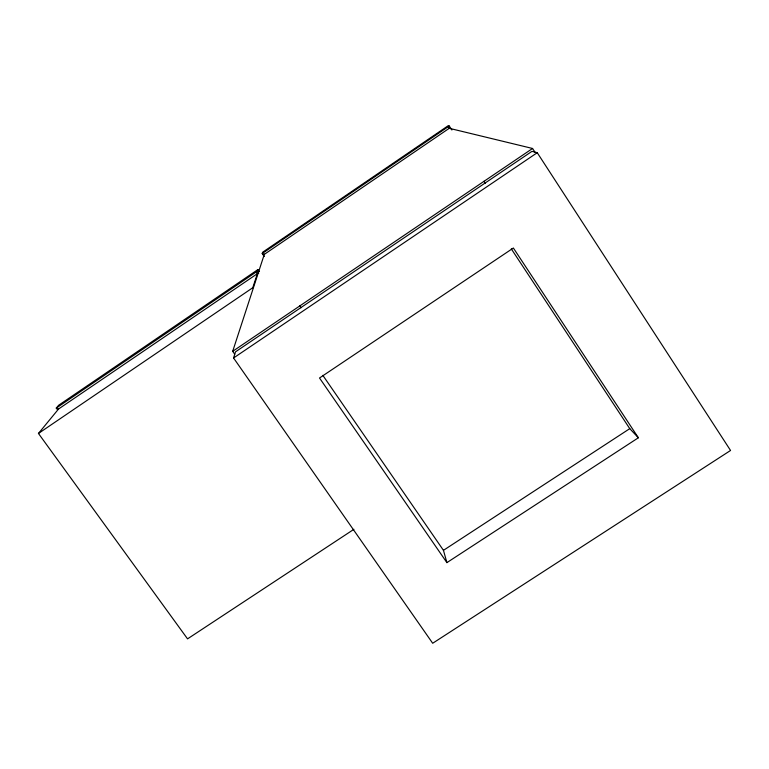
<?xml version="1.0" encoding="UTF-8"?>
<svg xmlns="http://www.w3.org/2000/svg" width="769" height="769" viewBox="0 0 769 769"><rect width="100%" height="100%" fill="white"/><g stroke="black" fill="none" stroke-linecap="round" stroke-linejoin="round"><path stroke-width="1.15" d="M233.565 357.979L235.497 351.846L531.956 151.358L537.243 152.714L730.55 450.471L432.687 643.259L233.565 357.979L537.243 152.714M234.747 354.269L232.69 351.318L264.305 254.376L449.25 128.298L532.561 148.475L535.166 152.493M252.665 288.019L257.394 273.668L256.221 271.957M353.913 529.303L187.549 638.866L38.45 433.456L58.559 409.002L58.165 408.445L57.06 409.204L56.262 408.099L257.355 271.188L257.894 269.592L259.249 271.563M264.276 256.529L262.21 253.53L262.652 252.222L448.144 125.741L449.259 125.991L451.893 129.999M56.262 408.099L58.598 405.292L257.894 269.592M262.21 253.53L449.259 125.991M262.921 254.558L263.95 253.857L264.305 254.376M58.559 409.002L257.394 273.668M38.45 433.456L252.751 287.75M232.69 351.318L532.561 148.475M446.904 562.629L443.453 550.335L629.763 428.65L638.366 437.772L446.904 562.629L319.519 378.002L513.375 248.012L638.366 437.772M322.836 375.359L443.453 550.335M257.355 271.188L258.72 273.158M299.622 305.802L300.977 307.783M511.289 248.858L629.763 428.65M448.202 126.712L449.25 128.298M484.037 181.244L485.345 183.233"/></g></svg>
